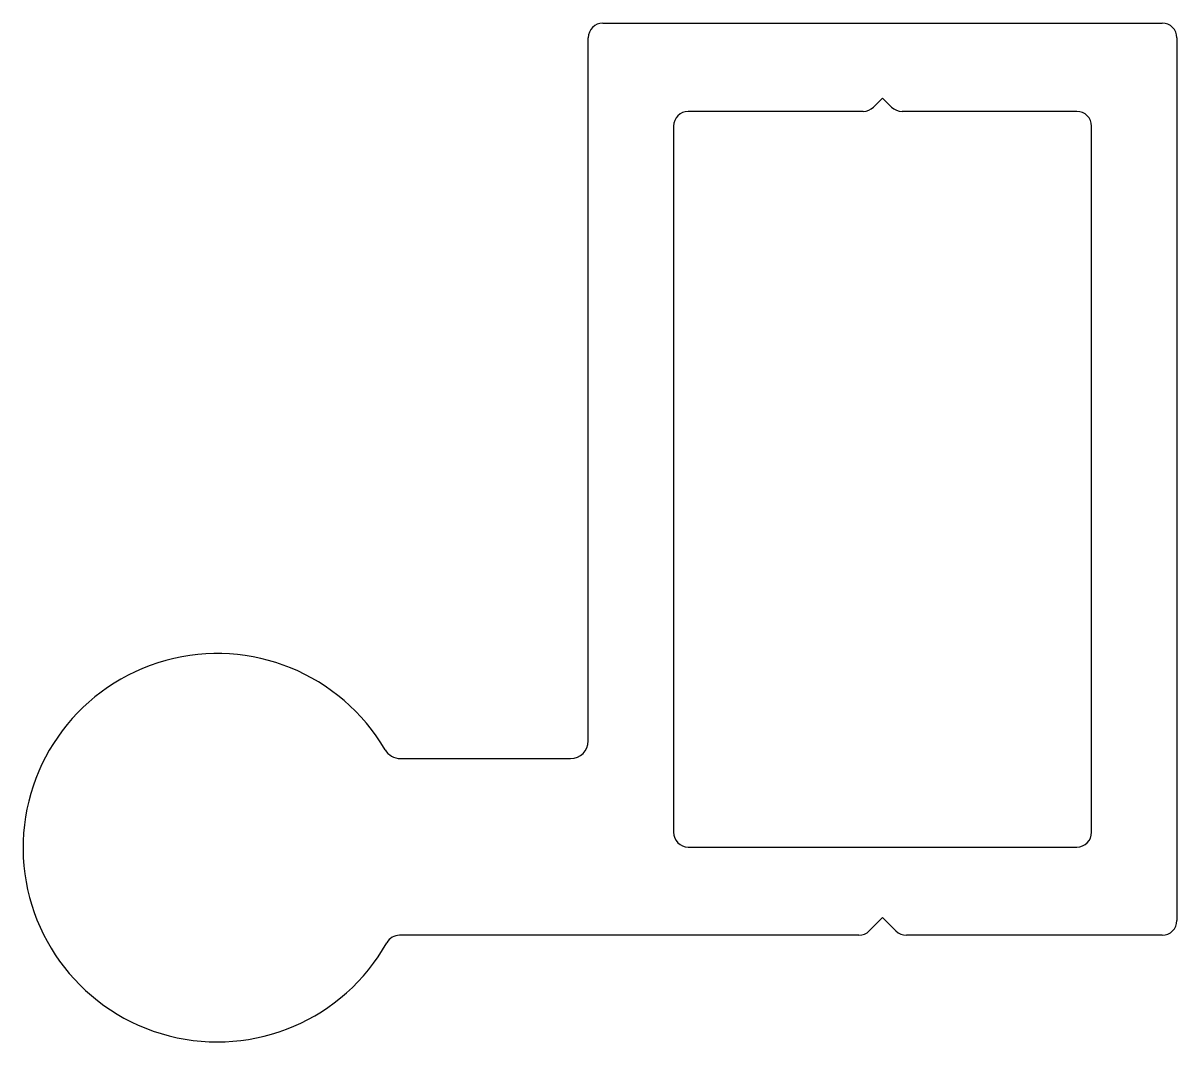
# Model space of a CAD drawing. Extents: x 848.2 to 867.8, y 458.8 to 476.1.
import ezdxf

# ---------------------------------------------------------------- set-up
doc = ezdxf.new("R2010")
doc.units = 0
doc.layers.get('0').update_dxf_attribs({"linetype": 'CONTINUOUS'})

msp = doc.modelspace()

# ---------------------------------------------------------------- linework, layer by layer
at = {"color": 0}
for p, q in [((858.026, 476.08), (867.526, 476.08)), ((857.776, 463.882), (857.776, 475.83)), ((867.776, 475.83), (867.776, 460.828)), ((862.776, 474.806), (862.623, 474.653)), ((862.93, 474.653), (862.776, 474.806)), ((862.446, 474.579), (859.476, 474.579)), ((866.076, 474.579), (863.107, 474.579)), ((859.226, 474.329), (859.226, 462.328)), ((866.326, 462.328), (866.326, 474.329)), ((854.585, 463.582), (857.476, 463.582)), ((859.476, 462.078), (866.076, 462.078)), ((862.776, 460.878), (862.549, 460.652)), ((863.003, 460.652), (862.776, 460.878)), ((862.373, 460.578), (854.572, 460.578)), ((867.526, 460.578), (863.18, 460.578))]:
    msp.add_line(p, q, dxfattribs=at)
for centre, radius, start, end in [((858.026, 475.83), 0.25, 90, 180), ((867.526, 475.83), 0.25, 0, 90), ((859.476, 474.329), 0.25, 90, 180), ((862.446, 474.829), 0.25, 270, 315), ((863.107, 474.829), 0.25, 225, 270), ((866.076, 474.329), 0.25, 0, 90), ((851.476, 462.066), 3.3, 30.2963, 330.698), ((857.476, 463.882), 0.3, 270, 0), ((854.585, 463.882), 0.3, 210.2963, 270), ((859.476, 462.328), 0.25, 180, 270), ((866.076, 462.328), 0.25, 270, 0), ((867.526, 460.828), 0.25, 270, 0), ((862.373, 460.828), 0.25, 270, 315), ((863.18, 460.828), 0.25, 225, 270), ((854.572, 460.328), 0.25, 90, 150.697)]:
    msp.add_arc(centre, radius, start, end, dxfattribs=at)

doc.saveas('drawing.dxf')
